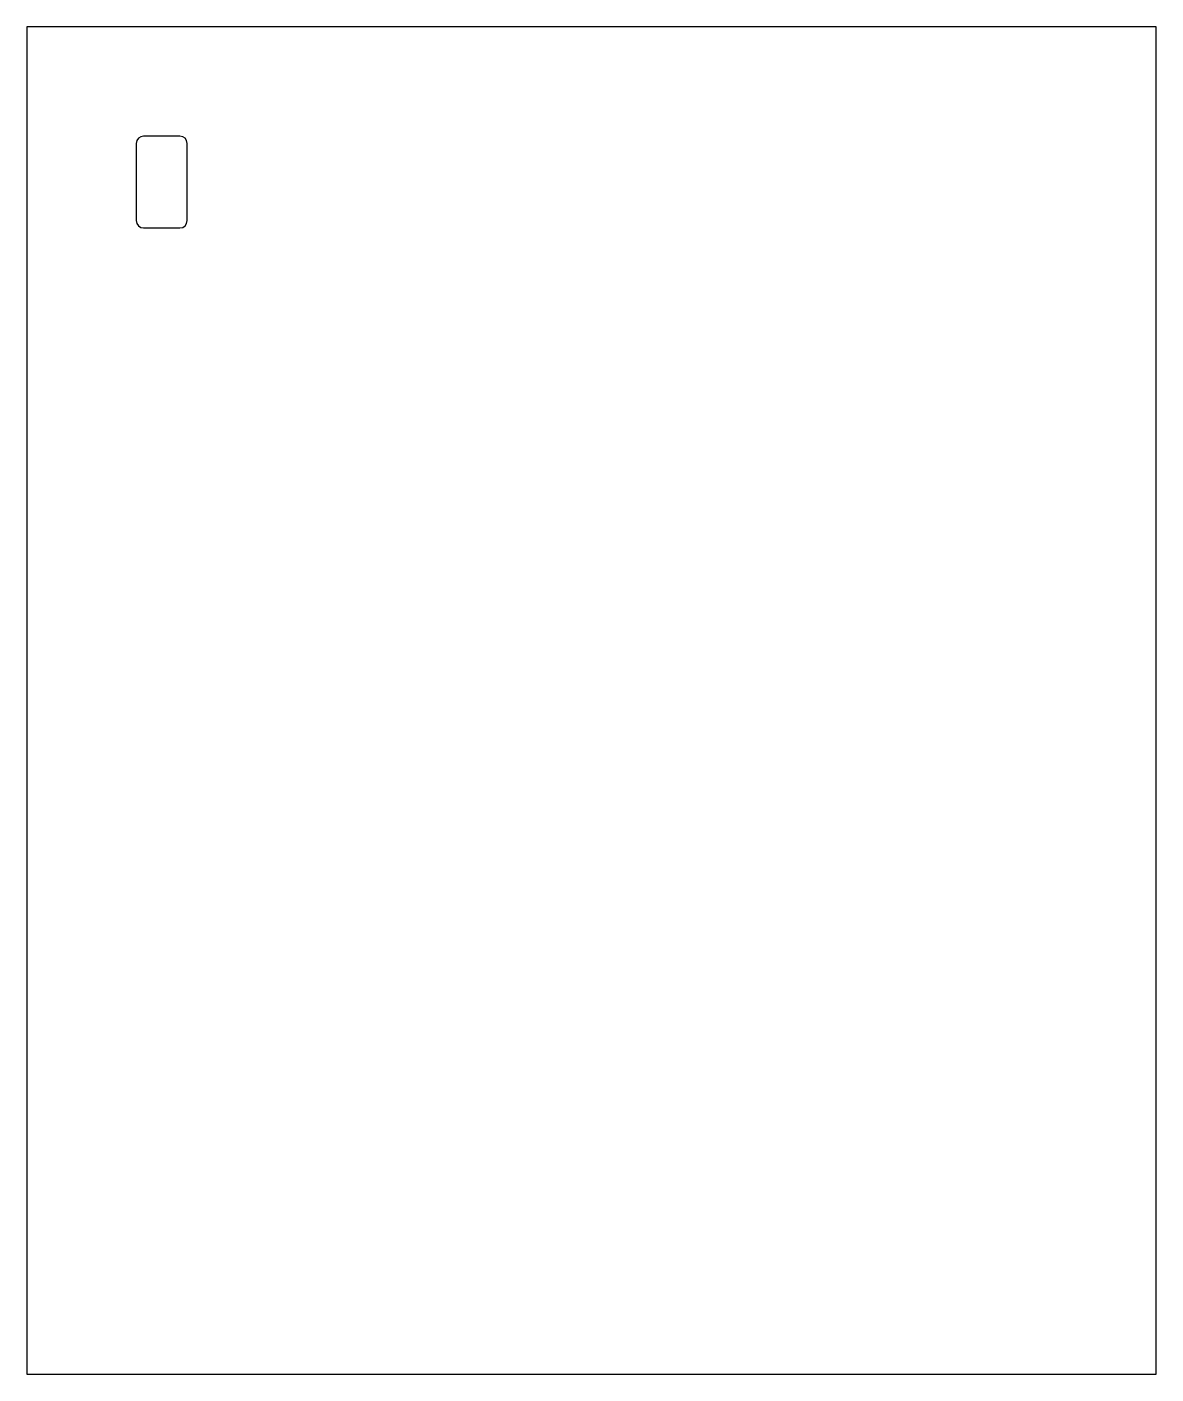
# Model space of a CAD drawing. Header units: millimetres. Extents: x 734 to 1044, y 583 to 953.
import ezdxf

# ---------------------------------------------------------------- set-up
doc = ezdxf.new("R2010")
doc.units = ezdxf.units.MM

msp = doc.modelspace()

# ---------------------------------------------------------------- linework, layer by layer
for p, q in [((1044.15, 953.1), (734.15, 953.1)), ((734.15, 953.1), (734.15, 583.1)), ((1044.15, 583.1), (1044.15, 953.1)), ((776.15, 923.1), (766.15, 923.1)), ((764.15, 921.1), (764.15, 899.9)), ((778.15, 899.9), (778.15, 921.1)), ((766.15, 897.9), (776.15, 897.9)), ((734.15, 583.1), (1044.15, 583.1))]:
    msp.add_line(p, q)
for centre, start, end in [((766.15, 921.1), 90, 180), ((776.15, 921.1), 0, 90), ((766.15, 899.9), 180, 270), ((776.15, 899.9), 270, 0)]:
    msp.add_arc(centre, 2, start, end)

doc.saveas('drawing.dxf')
